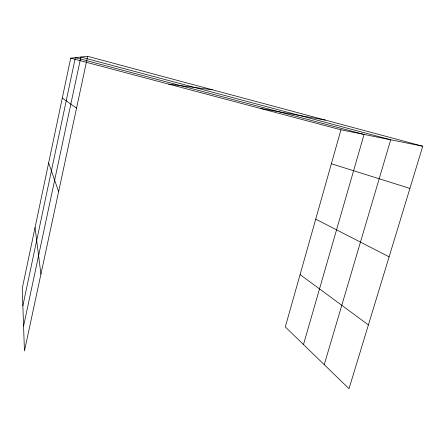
<?xml version="1.0" encoding="UTF-8"?>
<svg xmlns="http://www.w3.org/2000/svg" width="445" height="445" viewBox="0 0 445 445"><rect width="100%" height="100%" fill="white"/><g stroke="black" fill="none" stroke-linecap="round" stroke-linejoin="round"><path stroke-width="0.67" d="M87.659 56.315L70.688 58.15L22.25 288.377L24.453 350.988L87.659 56.315L422.75 146.221L349.014 388.685L285.312 326.93L340.953 129.801L422.75 146.221M22.862 305.782L75.35 57.644L364.066 134.44L303.473 344.536M23.579 326.113L80.851 57.049L390.704 139.786L324.244 364.672M168.744 84.144L212.343 89.768M260.208 108.396L325.417 120.105M70.688 58.15L340.953 129.801M331.369 163.754L409.917 188.413M315.739 219.14L389.108 256.848M62.289 98.061L76.551 108.118M300.086 274.598L368.41 324.9M48.644 162.931L58.629 191.673M35.038 227.601L40.929 274.176"/></g></svg>
